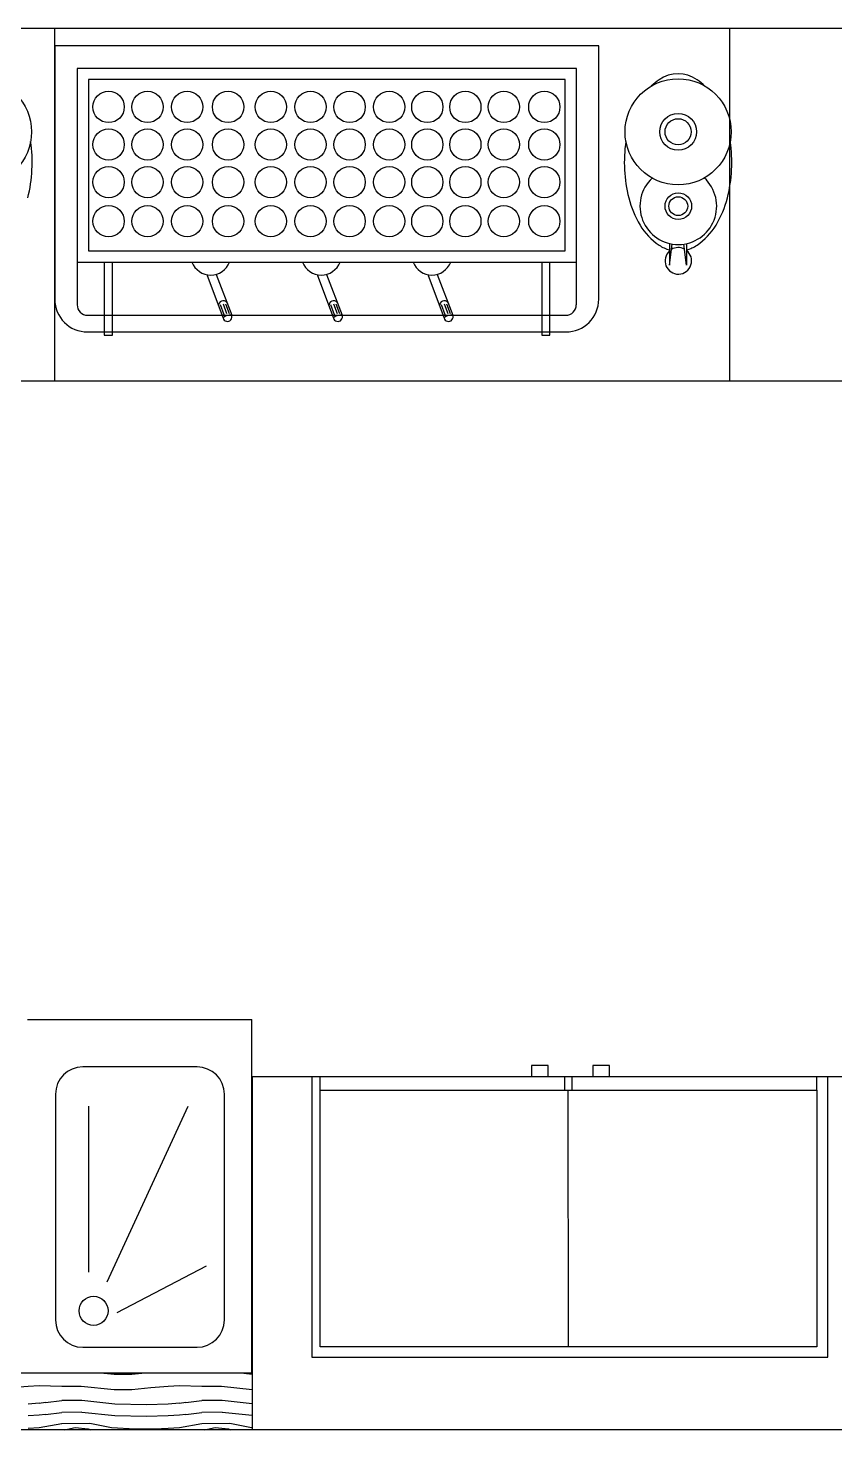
# Model space of a CAD drawing. Header units: inches. Extents: x 17051 to 22421, y 40046 to 42546.
# Drawn here: x 18852 to 20291, y 40046 to 42546 of the extents above; entities that cross this region are included whole.
import ezdxf

# ---------------------------------------------------------------- set-up
doc = ezdxf.new("R2010")
doc.units = ezdxf.units.IN
doc.header["$MEASUREMENT"] = 0
doc.layers.add('freecads.com', color=7, linetype='Continuous')

msp = doc.modelspace()

# ---------------------------------------------------------------- linework, layer by layer
at = {"layer": 'freecads.com', "ltscale": 50}
for p, q in [((17051.4, 42546.3), (21911.4, 42546.3)), ((18899.6, 42546.3), (18899.6, 41916.3)), ((20102.9, 42546.3), (20102.9, 41916.3)), ((21911.4, 41916.3), (17051.4, 41916.3)), ((19153.7, 40693.8), (18950, 40693.8)), ((21311.8, 40676.3), (19252.2, 40676.3)), ((19252.2, 40676.3), (19252.2, 40046.3)), ((18901.3, 40645), (18901.3, 40242.5)), ((19202.4, 40242.5), (19202.4, 40645)), ((18960.6, 40327.7), (18960.6, 40623.8)), ((18993.3, 40310.5), (19137.9, 40623.8)), ((19011.1, 40255.9), (19170.8, 40339.3)), ((18950, 40193.8), (19153.7, 40193.8)), ((17751.4, 40148.3), (19252.2, 40148.3)), ((21911.4, 40046.3), (17051.4, 40046.3))]:
    msp.add_line(p, q, dxfattribs=at)
at = {"layer": 'freecads.com'}
for p, q in [((19870, 42514.3), (18900, 42514.3)), ((18900, 42514.3), (18900, 42063)), ((19870, 42063), (19870, 42514.3)), ((18940, 42474.3), (18940, 42052.9)), ((19830, 42474.3), (18940, 42474.3)), ((19810, 42454.3), (18960, 42454.3)), ((18960, 42454.3), (18960, 42148.9)), ((19810, 42148.9), (19810, 42454.3)), ((19830, 42052.9), (19830, 42474.3)), ((19996.1, 42162.1), (19996.1, 42123.6)), ((19996.1, 42123.6), (20000.8, 42161)), ((20026.4, 42123.6), (20021.8, 42161)), ((20026.4, 42162.1), (20026.4, 42123.6)), ((18940, 42128.9), (19830, 42128.9)), ((18960, 42148.9), (19810, 42148.9)), ((18988.1, 42128.9), (18988.1, 41998.7)), ((19002.7, 41998.7), (19002.7, 42128.9)), ((19768.3, 42128.9), (19768.3, 41998.7)), ((19783, 41998.7), (19783, 42128.9)), ((19170.9, 42106.6), (19200.1, 42029.2)), ((19188, 42107.1), (19215.5, 42034.2)), ((19367.8, 42106.6), (19396.9, 42029.2)), ((19384.8, 42107.1), (19412.3, 42034.2)), ((19565.1, 42106.6), (19594.2, 42029.2)), ((19582.1, 42107.1), (19609.6, 42034.2)), ((19202, 42035.1), (19195.6, 42052.5)), ((19207.1, 42036.6), (19200.7, 42054)), ((19211.4, 42036.5), (19205, 42053.9)), ((19398.9, 42035.1), (19392.5, 42052.5)), ((19404, 42036.6), (19397.6, 42054)), ((19408.3, 42036.5), (19401.9, 42053.9)), ((19596.2, 42035.1), (19589.7, 42052.5)), ((19601.3, 42036.6), (19594.9, 42054)), ((19605.6, 42036.5), (19599.1, 42053.9)), ((18958.7, 42034.2), (19811.2, 42034.2)), ((18958.7, 42004.3), (19811.2, 42004.3)), ((18988.1, 41998.7), (19002.7, 41998.7)), ((19768.3, 41998.7), (19783, 41998.7)), ((18851.4, 40778.3), (19251.4, 40778.3)), ((19251.4, 40148.3), (19251.4, 40778.3)), ((17751.4, 40148.3), (19251.4, 40148.3))]:
    msp.add_line(p, q, dxfattribs=at)
at = {"layer": 'freecads.com', "ltscale": 0.5}
for p, q in [((20278.3, 40676.3), (19358.3, 40676.3)), ((19358.3, 40676.3), (19358.3, 40176.3)), ((19373.4, 40194.7), (19373.4, 40676.3)), ((19779.6, 40696.1), (19750, 40696.1)), ((19750, 40696.1), (19750, 40676.3)), ((19779.6, 40676.3), (19779.6, 40696.1)), ((19809.7, 40652.1), (19809.7, 40676.3)), ((19821.7, 40676.3), (19821.7, 40652.1)), ((19888.9, 40696.1), (19859.2, 40696.1)), ((19859.2, 40696.1), (19859.2, 40676.3)), ((19888.9, 40676.3), (19888.9, 40696.1)), ((20258.3, 40676.3), (20258.3, 40652.1)), ((20278.3, 40176.3), (20278.3, 40676.3)), ((19373.4, 40652.1), (20258.5, 40652.1)), ((19816, 40194.7), (19815.7, 40652.1)), ((20258.5, 40652.1), (20258.5, 40194.7)), ((19358.3, 40176.3), (20278.3, 40176.3)), ((20258.5, 40194.7), (19373.4, 40194.7))]:
    msp.add_line(p, q, dxfattribs=at)
at = {"layer": 'freecads.com', "ltscale": 50, "transparency": 33554554}
for p, q in [((18852.4, 40124.5), (18872.4, 40125.7)), ((18872.4, 40125.7), (18912.4, 40124.4)), ((18981.6, 40148.3), (19006.1, 40145.7)), ((19006.2, 40145.7), (19037.4, 40145.7)), ((19037.4, 40145.7), (19061.3, 40148.3)), ((19102.4, 40124.5), (19122.4, 40125.7)), ((19122.4, 40125.7), (19162.4, 40124.4)), ((19231.6, 40148.3), (19252.2, 40146.1)), ((18821.2, 40121.9), (18852.4, 40124.4)), ((18912.4, 40124.4), (18947.4, 40124.4)), ((18912.4, 40099.2), (18948.6, 40099.7)), ((18947.4, 40124.5), (19006.1, 40118.2)), ((19006.2, 40118.2), (19037.4, 40118.2)), ((19037.4, 40118.2), (19071.2, 40121.9)), ((19071.2, 40121.9), (19102.4, 40124.4)), ((19162.4, 40124.4), (19197.4, 40124.4)), ((19162.4, 40099.2), (19198.6, 40099.7)), ((19197.4, 40124.5), (19252.2, 40118.6)), ((18852.4, 40093.2), (18872.4, 40094.5)), ((18872.4, 40094.4), (18883.7, 40095.7)), ((18883.6, 40095.5), (18912.4, 40098.7)), ((18883.6, 40074.2), (18912.4, 40077.5)), ((18912.4, 40077.9), (18948.6, 40078.4)), ((18948.6, 40099.5), (19007.4, 40093.2)), ((18948.6, 40078.2), (19007.4, 40072)), ((19007.4, 40093.2), (19063.7, 40091.9)), ((19063.6, 40092), (19102.4, 40093.2)), ((19102.4, 40093.2), (19122.4, 40094.5)), ((19122.4, 40094.4), (19133.7, 40095.7)), ((19133.6, 40095.5), (19162.4, 40098.7)), ((19133.6, 40074.2), (19162.4, 40077.5)), ((19162.4, 40077.9), (19198.6, 40078.4)), ((19198.6, 40099.5), (19252.2, 40093.8)), ((19198.6, 40078.2), (19252.2, 40072.5)), ((18852.4, 40072), (18872.4, 40073.2)), ((18852.4, 40049.5), (18872.4, 40050.7)), ((18872.4, 40073.2), (18883.7, 40074.4)), ((18872.5, 40050.8), (18912.5, 40057.9)), ((18912.3, 40057.8), (18962.3, 40058.2)), ((18917.2, 40046.3), (18936.3, 40050.6)), ((18936.2, 40050.7), (18959.9, 40048.2)), ((18962.4, 40058.2), (19001.1, 40050.7)), ((19001.2, 40050.7), (19043.7, 40048.2)), ((19007.4, 40071.9), (19063.7, 40070.7)), ((19063.6, 40070.7), (19102.4, 40072)), ((19102.4, 40072), (19122.4, 40073.2)), ((19102.4, 40049.5), (19122.4, 40050.7)), ((19122.4, 40073.2), (19133.7, 40074.4)), ((19122.5, 40050.9), (19162.5, 40057.9)), ((19162.3, 40057.8), (19212.3, 40058.2)), ((19167.2, 40046.3), (19186.3, 40050.6)), ((19186.2, 40050.7), (19209.9, 40048.2)), ((19212.4, 40058.2), (19251.1, 40050.7)), ((19251.2, 40050.7), (19252.2, 40050.6)), ((18959.9, 40048.2), (18964.2, 40046.3)), ((19043.7, 40048.2), (19078.7, 40048.2)), ((19078.7, 40048.2), (19102.4, 40049.4)), ((19209.9, 40048.2), (19214.2, 40046.3))]:
    msp.add_line(p, q, dxfattribs=at)
at = {"layer": 'freecads.com'}
for centre, radius in [((18764, 42361.3), 94.6), ((20011.4, 42361.3), 94.6), ((18996.1, 42405.6), 27.9), ((19065.5, 42405.6), 27.9), ((19136.1, 42405.6), 27.9), ((19209, 42405.6), 27.9), ((19285.3, 42405.6), 27.9), ((19356, 42405.6), 27.9), ((19425.8, 42405.6), 27.9), ((19496.4, 42405.6), 27.9), ((19564.3, 42405.6), 27.9), ((19632.1, 42405.6), 27.9), ((19700.7, 42405.6), 27.9), ((19772.9, 42405.6), 27.9), ((20011.4, 42361.3), 32.8), ((20011.4, 42361.3), 23.3), ((18996.1, 42338.6), 27.9), ((19065.5, 42338.6), 27.9), ((19136.1, 42338.6), 27.9), ((19209, 42338.6), 27.9), ((19285.3, 42338.6), 27.9), ((19356, 42338.6), 27.9), ((19425.8, 42338.6), 27.9), ((19496.4, 42338.6), 27.9), ((19564.3, 42338.6), 27.9), ((19632.1, 42338.6), 27.9), ((19700.7, 42338.6), 27.9), ((19772.9, 42338.6), 27.9), ((18996.1, 42271.5), 27.9), ((19065.5, 42271.5), 27.9), ((19136.1, 42271.5), 27.9), ((19209, 42271.5), 27.9), ((19285.3, 42271.5), 27.9), ((19356, 42271.5), 27.9), ((19425.8, 42271.5), 27.9), ((19496.4, 42271.5), 27.9), ((19564.3, 42271.5), 27.9), ((19632.1, 42271.5), 27.9), ((19700.7, 42271.5), 27.9), ((19772.9, 42271.5), 27.9), ((20011.8, 42228.7), 23.7), ((18996.1, 42201.8), 27.9), ((19065.5, 42201.8), 27.9), ((19136.1, 42201.8), 27.9), ((19209, 42201.8), 27.9), ((19285.3, 42201.8), 27.9), ((19356, 42201.8), 27.9), ((19425.8, 42201.8), 27.9), ((19496.4, 42201.8), 27.9), ((19564.3, 42201.8), 27.9), ((19632.1, 42201.8), 27.9), ((19700.7, 42201.8), 27.9), ((19772.9, 42201.8), 27.9), ((20011.8, 42228.7), 16.8)]:
    msp.add_circle(centre, radius, dxfattribs=at)
at = {"layer": 'freecads.com', "ltscale": 50}
msp.add_circle((18969.3, 40258.8), 25.9, dxfattribs=at)
at = {"layer": 'freecads.com'}
for centre, radius, start, end in [((20043.3, 42357.9), 116.6, 124.3366, 133.2727), ((20011.4, 42404.7), 59.9, 55.6634, 124.3365), ((19979.4, 42357.9), 116.6, 46.7273, 55.6634), ((18600.1, 42306.6), 259.7, 345.9006, 8.3353), ((20175.2, 42306.6), 259.7, 171.6647, 194.0994), ((19847.5, 42306.6), 259.7, 345.9006, 8.3353), ((20011.8, 42228.7), 68.4, 133.0176, 47.3856), ((20094.4, 42286.3), 176.3, 194.0994, 211.2319), ((19928.3, 42286.3), 176.3, 328.7681, 345.9006), ((20043.3, 42255.4), 116.6, 211.2319, 235.6634), ((19979.4, 42255.4), 116.6, 304.3366, 328.7681), ((20011.4, 42208.6), 59.9, 235.6634, 255.2987), ((20011.8, 42131.2), 23.7, 131.4143, 51.9349), ((20011.8, 42131.2), 23.7, 62.1145, 121.0654), ((20011.4, 42208.6), 59.9, 284.5706, 304.3366), ((19178.2, 42141.7), 35.9, 200.8374, 339.1626), ((19375.1, 42141.7), 35.9, 200.8374, 339.1626), ((19572.4, 42141.7), 35.9, 200.8374, 339.1626), ((18958.7, 42063), 58.7, 180, 270), ((18958.7, 42052.9), 18.7, 180, 270), ((19200.5, 42051.3), 8.53, 40.7391, 183.5067), ((19397.3, 42051.3), 8.53, 40.7391, 183.5067), ((19594.6, 42051.3), 8.53, 40.7391, 183.5067), ((19811.2, 42063), 58.7, 270, 0), ((19811.2, 42052.9), 18.7, 270, 0), ((19212.1, 42018.2), 16.4, 78.2303, 137.4669), ((19207.9, 42031.2), 8.11, 193.9871, 21.7102), ((19409, 42018.2), 16.4, 78.2303, 137.4669), ((19404.8, 42031.2), 8.11, 193.9871, 21.7102), ((19606.3, 42018.2), 16.4, 78.2303, 137.4669), ((19602.1, 42031.2), 8.11, 193.9871, 21.7102)]:
    msp.add_arc(centre, radius, start, end, dxfattribs=at)
at = {"layer": 'freecads.com', "ltscale": 50}
for centre, start, end in [((18950, 40645), 90, 180), ((19153.7, 40645), 0, 90), ((18950, 40242.5), 180, 270), ((19153.7, 40242.5), 270, 0)]:
    msp.add_arc(centre, 48.7, start, end, dxfattribs=at)

doc.saveas('drawing.dxf')
